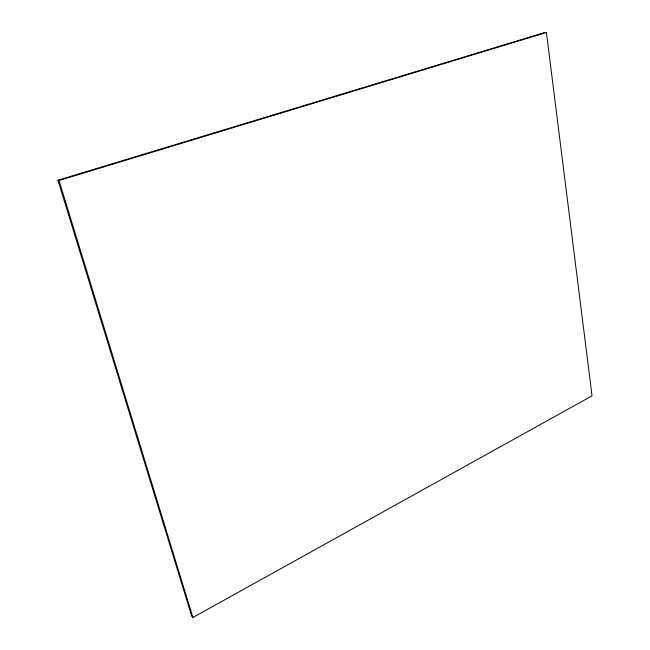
<?xml version="1.0" encoding="UTF-8"?>
<svg xmlns="http://www.w3.org/2000/svg" width="650" height="650" viewBox="0 0 650 650"><rect width="100%" height="100%" fill="white"/><g stroke="black" fill="none" stroke-linecap="round" stroke-linejoin="round"><path stroke-width="0.97" d="M192.92 617.5L592.044 395.85L546.423 32.5L544.643 32.549L57.956 180.213L191.718 616.273L192.92 617.5L59.036 180.537L57.956 180.213M59.036 180.537L546.423 32.5"/></g></svg>
